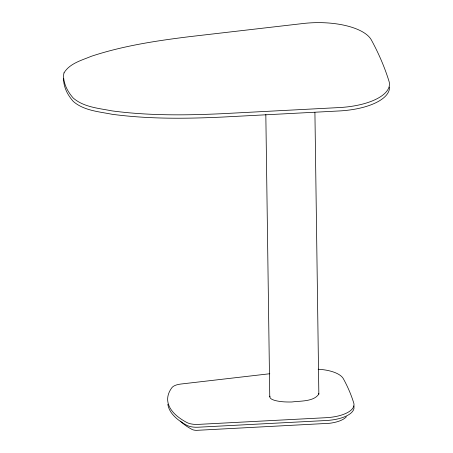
<?xml version="1.0" encoding="UTF-8"?>
<svg xmlns="http://www.w3.org/2000/svg" width="453" height="453" viewBox="0 0 453 453"><rect width="100%" height="100%" fill="white"/><g stroke="black" fill="none" stroke-linecap="round" stroke-linejoin="round"><path stroke-width="0.68" d="M314.914 112.446L318.85 394.076C313.652 401.851 300.226 400.82 291.845 401.981C286.041 402.088 280.141 401.913 274.518 400.339C272.666 399.688 269.325 398.714 269.892 396.149M269.801 373.742L180.775 384.048A12.384 5.096 -0.8 0 0 171.998 387.558A94.343 38.822 -0.8 0 0 186.953 422.553A12.384 5.096 -0.8 0 0 198.029 424.404L326.109 417.694A30.963 12.741 -0.8 0 0 353.77 403.102A631.086 259.699 -0.8 0 0 343.351 378.719A30.963 12.741 -0.8 0 0 318.17 369.235M318.702 393.408L318.85 394.076M265.826 114.49L269.767 396.828M63.573 78.646A165.102 67.939 -0.8 0 0 73.335 101.483C83.879 110.611 98.833 111.653 111.959 114.258C148.51 119.15 185.537 118.765 222.304 117.078L339.274 110.951A55.73 22.933 -0.8 0 0 389.495 87.078M167.837 404.155A94.343 38.822 -0.8 0 0 186.993 425.373A12.384 5.096 -0.8 0 0 198.069 427.224L326.149 420.52A30.963 12.741 -0.8 0 0 354.036 407.955M353.81 405.922A30.963 12.741 -0.8 0 1 354.048 407.275M346.392 416.777A24.751 10.187 -0.8 0 1 329.501 423.289L196.489 430.35A6.172 2.537 -0.8 0 1 192.718 429.721L191.964 429.382A88.046 36.234 -0.8 0 1 180.351 421.097M63.998 72.893L63.528 75.26A165.102 67.939 -0.8 0 0 73.29 98.097C83.828 107.225 98.788 108.267 111.914 110.872C148.465 115.764 185.492 115.379 222.253 113.692L339.229 107.565A55.73 22.933 -0.8 0 0 389.008 81.263A1104.369 454.467 -0.8 0 0 371.347 39.943A55.73 22.933 -0.8 0 0 303.295 23.494L189.343 36.687C156.257 40.793 123.012 45.781 91.274 56.302C81.648 60.345 69.717 63.363 63.998 72.893"/></g></svg>
